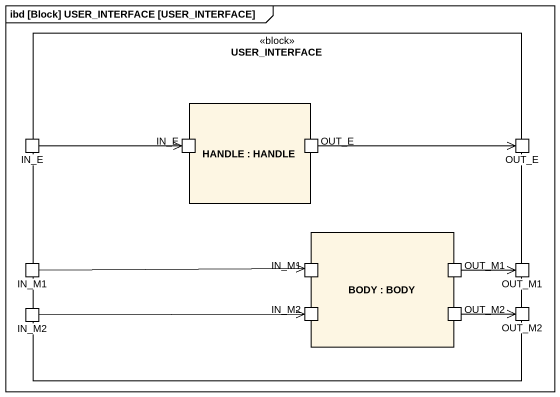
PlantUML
@startuml
mainframe ibd [Block] USER_INTERFACE [USER_INTERFACE]
rectangle USER_INTERFACE <<block>> {
  rectangle "HANDLE : HANDLE" as HANDLE {
    port "IN_E" as IN_E_2
    port OUT_E
  }
  port IN_E
  port "OUT_E" as OUT_E_2
  rectangle "BODY : BODY" as BODY {
    port "IN_M1" as IN_M1_2
    port OUT_M1
    port "IN_M2" as IN_M2_2
    port OUT_M2
  }
  port IN_M1
  port "OUT_M1" as OUT_M1_2
  port IN_M2
  port "OUT_M2" as OUT_M2_2
}
IN_E -right-> IN_E_2
OUT_E -right-> OUT_E_2
IN_M1 -right-> IN_M1_2
OUT_M1 -right-> OUT_M1_2
IN_M2 -right-> IN_M2_2
OUT_M2 -right-> OUT_M2_2
@enduml
